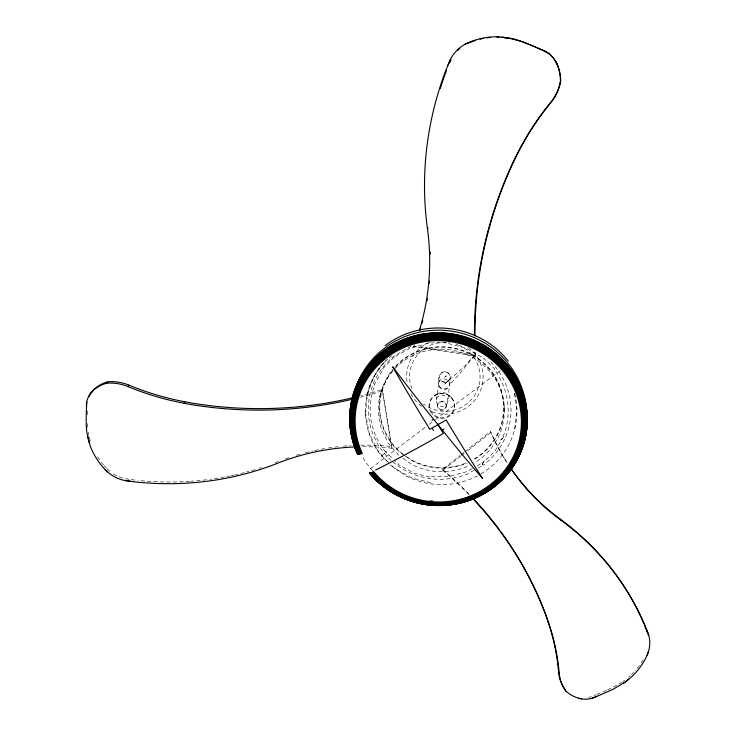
<?xml version="1.0" encoding="UTF-8"?>
<svg xmlns="http://www.w3.org/2000/svg" width="736" height="736" viewBox="0 0 736 736"><rect width="100%" height="100%" fill="white"/><g stroke="black" fill="none" stroke-linecap="round" stroke-linejoin="round"><path stroke-width="0.55" stroke-dasharray="3.68 2.76" d="M387.127 461.5L377.476 450.266L369.122 432.943L365.626 413.623M365.608 414.064L367.255 394.459L374.219 375.976M447.902 401.433A5.833 5.676 7.1 0 0 439.834 395.462A5.833 5.676 7.1 0 0 438.61 405.223A5.833 5.676 7.1 0 0 447.902 401.433L449.475 384.937C455.428 369.076 436.457 366.648 438.536 383.576L436.328 399.998M446.237 406.548A4.398 4.278 6.9 0 0 440.156 402.049A4.398 4.278 6.9 0 0 439.236 409.4A4.398 4.278 6.9 0 0 446.237 406.548L446.292 406.06A4.388 4.269 6.9 0 0 440.211 401.571A4.388 4.269 6.9 0 0 439.291 408.912A4.388 4.269 6.9 0 0 446.292 406.06M362.563 446.752A213.992 186.19 4.8 0 1 391.865 448.206L382.278 389.528A471.196 431.241 66.1 0 1 360.695 395.784M437.515 405.462L437.57 404.975M391.865 448.206L382.278 389.528M514.703 429.208L517.003 409.694L514.216 391.736M367.236 394.91L369.904 384.155L379.298 367.466L387.357 359.334C360.778 384.56 357.898 427.846 381.579 456.09A5.281 1.03 -31.8 0 1 386.014 452.603L386.547 452.3L385.977 451.38L385.48 451.757L393.558 459.356M438.895 382.214C441.526 375.369 450.938 380.724 449.54 384.367C448.886 390.384 439.153 390.292 438.619 384.247M379.748 396.888L380.696 394.018M472.273 358.257L475.428 354.448L470.865 359.416A45.89 6.136 -45.2 0 1 452.833 381.23L451.131 383.014L448.408 380.31M449.816 378.994C448.39 382.665 442.971 383.336 440.616 380.227A5.354 5.244 7.7 0 1 440.91 373.419A5.354 5.244 7.7 0 1 447.746 372.609A5.354 5.244 7.7 0 1 449.779 379.068C448.298 382.711 442.879 383.3 440.579 380.153M439.686 380.346C434.737 385.112 444.406 394.754 449.089 386.372M414.359 344.816A236.127 219.31 60.8 0 1 413.568 346.831L475.125 355.948L475.64 355.184A429.852 399.62 -26.3 0 1 475.456 351.79M373.98 376.317L385.581 360.189M482.126 463.616L485.033 459.945M413.568 346.831L414.285 346.095L475.64 355.184M478.124 468.013L483.046 465.262L482.135 463.634L494.776 451.38L503.81 436.264L500.857 439.99L503.341 435.97C512.274 413.982 508.576 388.295 494.261 369.444L494.776 369.058L481.795 356.39L481.399 356.896L465.603 348.018L447.976 343.454M448.288 380.908L443.974 384.569L450.386 378.792A46.147 6.937 -37.8 0 0 470.746 359.297L472.135 357.512L472.512 357.889M628.636 677.102L630.136 675.869M389.086 357.935L391.681 355.828M469.2 494.905A378.884 351.127 0.6 0 0 442.722 470.276L442.437 469.393L460.239 455.4M461.122 454.701L463.8 452.603M464.683 451.904L490.489 431.627L490.94 432.391A230.791 220.395 -54.9 0 0 507.352 463.238A230.018 219.705 -54.9 0 1 490.489 431.627M442.722 470.276L460.58 456.237M461.472 455.538L464.149 453.431M467.728 450.625L490.94 432.391M623.033 681.453L624.652 680.202M370.65 468.528L425.509 427.073M429.171 424.304L434.654 420.164M435.574 419.465L500.489 370.41M622.214 681.996L612.775 687.461A360.99 356.509 -35.8 0 1 607.237 690M437.028 394.303C440.744 391.35 446.504 392.168 449.42 395.848M434.231 395.904L439.042 393.116M411.222 346.049L395.241 355.313L395.894 356.27L411.737 347.098L411.994 347.668L429.668 342.902L446.908 342.82M472.319 468.538L466.661 471.721L449.613 476.229L431.517 476.284L431.37 477.498L413.862 473.073L398.056 464.444L398.434 463.938L394.367 460.12M477.029 465.888L481.85 463.165M474.186 470.221L467.296 474.067A71.383 69.368 7.2 0 1 391.957 461.178M594.154 695.566L596.04 694.802M591.358 696.679L590.134 697.001A23.331 21.868 -25.4 0 1 588.588 697.314M128.956 479.265L124.31 478.52A33.396 29.495 24.3 0 1 112.249 473.11M131.183 479.568L135.81 480.203M430.726 482.715L412.114 478.014L395.287 468.832L390.678 464.499M390.062 464.913L406.024 475.934A75.734 73.582 6.8 0 0 477.738 475.723M404.57 455.446L399.39 451.858A62.44 60.711 6.9 0 1 394.128 367.77M405.435 456.044L412.565 460.994A62.44 60.711 6.9 0 0 467.13 463.054M403.006 458.28L411.948 464.471A63.057 61.272 6.8 0 0 469.513 465.437M381.377 455.768L389.841 463.717M451.748 398.084L447.672 394.183M107.097 468.814L109.747 471.242A33.396 29.495 24.3 0 0 111.605 472.659M398.645 455.262L388.166 443.026L381.239 428.564L378.35 412.832A63.057 61.272 6.8 0 1 394.137 369.472M482.08 463.662L483.202 465.18A71.383 69.368 7.2 0 0 488.842 359.959M498.824 448.776L499.302 449.586M503.525 457.019L504.013 457.856M89.323 437.202L90.362 441.149M88.256 432.345L88.798 435.224M504.059 406.576L504.326 409.566M87.4 423.577L87.731 428.14M458.583 345.074A35.236 34.482 7.7 0 1 475.272 394.312A35.236 34.482 7.7 0 1 423.375 403.99M411.902 388.783A35.236 34.482 7.7 0 1 449.65 342.626M455.685 344.006A35.236 34.482 7.7 0 1 457.626 344.696M468.409 347.383A38.226 37.407 7.7 0 1 477.83 395.821A38.226 37.407 7.7 0 1 430.137 411.176M421.562 406.263A38.226 37.407 7.7 0 1 410.007 391.892M406.971 381.478A38.226 37.407 7.7 0 1 430.302 342.038M431.121 412.767A12.862 12.512 6.9 0 1 440.781 393.493A12.862 12.512 6.9 0 1 453.67 411.028A12.862 12.512 6.9 0 1 431.774 413.65M395.434 367.098A61.916 60.205 6.9 0 1 489.569 369.638A61.916 60.205 6.9 0 1 472.816 459.696M465.649 463.128A61.916 60.205 6.9 0 1 404.855 455.639M403.052 454.278A61.916 60.205 6.9 0 1 394.662 367.945M433.072 500.498A87.823 85.238 7.1 0 1 428.6 500.066M372.821 471.068A87.823 85.238 7.1 0 1 361.818 455.602M391.101 460.414A71.383 69.368 7.2 0 1 395.076 355.405L395.471 355.828L382.573 368.837L383.088 369.178L374.256 384.836L374.863 385.057A69.506 67.546 7.2 0 0 385.48 451.757M395.674 366.077A62.44 60.711 6.9 0 1 489.826 369.132A62.44 60.711 6.9 0 1 474.278 459.43M514.574 393.254A75.734 73.582 6.8 0 1 480.7 474.067M394.873 368.681A63.057 61.272 6.8 0 1 489.955 371.772A63.057 61.272 6.8 0 1 474.26 462.907M382.048 390.963A472.935 432.768 66 0 1 360.392 397.238M87.409 414.607A356.932 332.102 1.1 0 1 87.52 409.612M106.343 468.096A70.049 62.523 24.5 0 1 104.236 465.787M103.564 464.996A70.049 62.523 24.5 0 1 96.407 454.931M278.328 461.527A325.064 296.838 44.3 0 1 275.209 462.742M261.492 467.599A325.064 296.838 44.3 0 1 259.366 468.28M255.079 469.605A325.064 296.838 44.3 0 1 246.44 472.043M244.269 472.613A325.064 296.838 44.3 0 1 235.529 474.729M234.425 474.968A325.064 296.838 44.3 0 1 231.122 475.686M230.018 475.916A325.064 296.838 44.3 0 1 226.706 476.569M224.489 476.992A325.064 296.838 44.3 0 1 209.981 479.311M206.614 479.743A325.064 296.838 44.3 0 1 190.79 481.27M189.658 481.344A325.064 296.838 44.3 0 1 137.972 480.424M285.2 458.933A213.357 185.766 4.8 0 1 291.18 456.872M296.222 455.28A213.357 185.766 4.8 0 1 300.288 454.094M305.412 452.704A213.357 185.766 4.8 0 1 312.671 450.956M314.75 450.496A213.357 185.766 4.8 0 1 327.391 448.132M328.449 447.966A213.357 185.766 4.8 0 1 333.776 447.212M334.843 447.074A213.357 185.766 4.8 0 1 338.054 446.688M343.418 446.145A213.357 185.766 4.8 0 1 350.952 445.574M360.686 445.197A213.357 185.766 4.8 0 1 392.067 446.623M475.125 355.948A431.388 400.973 -26.3 0 1 474.886 351.412M606.317 690.414A360.99 356.509 -35.8 0 1 596.979 694.416M643.117 659.76A65.835 62.118 -27 0 1 640.688 663.651M639.363 665.537A65.835 62.118 -27 0 1 635.021 670.928M633.678 672.391A65.835 62.118 -27 0 1 631.58 674.507M442.437 469.393A377.651 350.088 0.6 0 1 469.577 494.721M446.448 375.783L444.838 377.007L446.448 375.783M434.433 415.122A12.457 12.126 6.9 0 0 454.296 407.054A12.457 12.126 6.9 0 0 437.074 394.294A12.457 12.126 6.9 0 0 434.433 415.122"/><path stroke-width="1.1" d="M130.18 481.243L123.289 480.194A33.497 29.578 24.3 0 1 108.68 472.898L105.257 469.743A70.279 62.689 24.4 0 1 90.077 445.519L86.747 431.977L86.25 425.104A358.055 332.994 1.1 0 1 86.508 407.091L86.765 402.114M447.92 65.329L451.021 58.227A36.68 35.061 -84.8 0 1 463.211 45.328L467.673 42.946A75.725 72.965 -84.2 0 1 498.612 36.8L514.308 39.036L521.879 41.474A361.974 348.33 41.7 0 1 541.135 49.514A27.526 26.358 -77.8 0 1 546.066 51.732L547.602 52.698A27.526 26.358 -77.8 0 1 554.079 59.055L557.078 64.06A41.483 39.762 -79.5 0 1 560.703 81.31A45.338 43.387 -79.8 0 1 550.878 102.58A271.529 259.836 -32.1 0 0 517.169 154.606L513.654 161.662A429.852 399.62 -26.3 0 0 475.005 335.901M500.544 531.355A377.651 350.088 0.6 0 1 545.91 615.397L548.062 621.718A240.663 226.072 -6.2 0 1 558.596 672.051A38.631 36.23 -26.3 0 0 565.257 689.614L565.92 691.159A35.586 33.396 -26 0 0 578.514 698.206L583.068 699.108A23.405 21.933 -25.4 0 0 590.87 698.565L592.406 698.16A23.405 21.933 -25.4 0 0 596.795 696.357A362.195 357.659 -35.7 0 0 613.594 688.988L625.6 681.812L631 677.368A66.047 62.302 -27 0 0 647.156 655.077L648.195 652.363M647.156 655.077L648.637 651.01A31.501 29.587 -28.5 0 0 649.023 636.29L646.889 630.375M437.984 424.635L442.253 429.999A252.172 36.073 52.8 0 0 480.176 475.668L482.586 478.437L480.626 475.41A248.832 29.155 60.2 0 1 446.191 419.98L429.787 429.281A249.541 32.347 60.1 0 1 394.726 370.346L392.711 366.795L395.177 370.088A253.239 36.285 52.6 0 0 433.688 419.364L437.984 424.635C437.037 426.346 438.923 422.942 437.984 424.635L443.357 433.467A248.023 41.952 -31.1 0 1 379.712 468.004L375.627 470.065M449.76 62.652L450.966 59.763L450.34 59.542L445.924 70.132A325.68 311.153 -44.4 0 0 427.414 228.39A236.127 219.31 60.8 0 1 419.354 330.427M555.1 60.591L556.821 63.848A41.63 39.9 -79.6 0 1 560.455 81.162A45.503 43.534 -79.8 0 1 550.602 102.506A272.476 260.719 -32.1 0 0 516.782 154.707L513.25 161.791A431.388 400.973 -26.3 0 0 474.472 335.46M86.508 407.091A25.42 22.531 27.4 0 1 86.71 402.408L87.004 400.89A25.42 22.531 27.4 0 1 90.142 393.907L93.233 390.448A38.428 34.077 26.6 0 1 106.564 383.226A41.851 37.03 26.5 0 1 127.954 386.575A281.014 261.777 49.5 0 0 184.101 403.264L184.957 401.792L192.271 403.153A471.196 431.241 66.1 0 0 354.145 397.422M127.954 386.575L128.993 385.149A280.048 260.93 49.6 0 0 184.957 401.792M128.993 385.149A41.713 36.929 26.6 0 0 107.677 381.809A38.3 33.985 26.6 0 0 94.383 389.013L91.292 392.463A25.337 22.466 27.5 0 0 89.093 396.502M106.564 383.226L107.677 381.809M92.166 391.331L91.016 392.766L94.383 389.013M623.88 682.962L628.746 679.218M385.121 345.662C422.722 316.958 478.888 323.978 508.272 361.054M432.014 420.311L433.688 419.364M442.253 429.999L443.928 429.06M427.414 228.39L428.104 228.04M464.646 44.491L467.673 42.946M596.795 696.357L592.103 698.234M501.906 37.085L508.824 37.941L522.266 41.768A360.787 347.272 41.7 0 1 541.457 49.772L547.888 52.955A27.425 26.266 -77.7 0 1 554.346 59.285M502.357 37.389L506.294 37.876M124.596 480.479L134.826 481.878A326.186 297.767 44.2 0 0 277.776 463.156A213.992 186.19 4.8 0 1 356.049 446.899M184.101 403.264L191.443 404.625A472.935 432.768 66 0 0 353.832 398.875M578.514 698.206L581.633 698.924M544.309 50.959L546.664 52.173M557.078 64.06L555.294 60.702M105.257 469.743L107.52 471.896M510.333 467.627A230.018 219.705 -54.9 0 0 559.976 518.917L560.639 519.947A278.576 260.498 -11.3 0 1 645.389 626.419L648.701 635.131M432.529 428.803L433.522 430.422M548.062 621.718L548.679 623.061A241.445 226.743 -6.2 0 1 559.24 673.541A38.75 36.331 -26.3 0 0 565.92 691.159M558.596 672.051L559.24 673.541M644.469 625.066L645.592 628.029M645.969 629.013L647.772 633.76M548.679 623.061L546.526 616.722A378.884 351.127 0.6 0 0 472.963 498.833M87.648 436.788L89.222 442.722M357.521 453.937A88.706 86.038 7 0 1 439.999 333.371A88.706 86.038 7 0 1 518.153 457.774A88.706 86.038 7 0 1 369.49 473M357.457 453.726A88.817 86.14 7 0 1 409.694 337.456A88.817 86.14 7 0 1 524.713 399.197A88.817 86.14 7 0 1 451.941 504.445M450.818 504.602A88.817 86.14 7 0 1 428.048 504.666M426.926 504.519A88.817 86.14 7 0 1 369.444 472.806M357.043 452.447A88.798 86.13 7 0 1 401.598 340.299A88.798 86.13 7 0 1 518.411 381.892A88.798 86.13 7 0 1 479.016 495.889M476.965 496.864A88.798 86.13 7 0 1 472.816 498.64M469.651 499.836A88.798 86.13 7 0 1 457.562 503.212M455.326 503.645A88.798 86.13 7 0 1 451.968 504.178M426.963 504.261A88.798 86.13 7 0 1 420.219 503.093M417.974 502.587A88.798 86.13 7 0 1 411.35 500.738M409.188 500.02A88.798 86.13 7 0 1 405.996 498.842M404.947 498.428A88.798 86.13 7 0 1 402.85 497.545M400.77 496.616A88.798 86.13 7 0 1 387.872 489.293M382.426 485.263A88.798 86.13 7 0 1 369.49 472.549M357.687 454.103A88.495 85.818 7 0 1 439.972 333.85A88.495 85.818 7 0 1 517.932 457.93A88.495 85.818 7 0 1 369.628 473.119M357.954 454.222A88.164 85.496 7 0 1 439.944 334.42A88.164 85.496 7 0 1 517.601 458.04A88.164 85.496 7 0 1 369.858 473.165M358.322 454.287A87.731 85.063 7 0 1 439.907 335.092A87.731 85.063 7 0 1 517.178 458.105A87.731 85.063 7 0 1 370.162 473.138M358.791 454.296A87.188 84.539 7 0 1 439.88 335.855A87.188 84.539 7 0 1 516.663 458.105A87.188 84.539 7 0 1 370.558 473.036M359.343 454.259A86.544 83.913 7 0 1 439.852 336.702A86.544 83.913 7 0 1 516.065 458.05A86.544 83.913 7 0 1 371.027 472.862M359.987 454.167A85.818 83.205 7 0 1 439.834 337.612A85.818 83.205 7 0 1 515.384 457.948A85.818 83.205 7 0 1 371.56 472.613M361.486 453.827A84.125 81.558 7 0 1 439.788 339.609A84.125 81.558 7 0 1 513.811 457.58A84.125 81.558 7 0 1 372.83 471.914M360.695 454.02A85.008 82.414 7 0 1 439.806 338.588A85.008 82.414 7 0 1 514.63 457.792A85.008 82.414 7 0 1 372.168 472.291M362.324 453.588A83.177 80.638 7 0 1 439.769 340.658A83.177 80.638 7 0 1 512.946 457.314A83.177 80.638 7 0 1 373.548 471.472M352.222 401.736A87.823 85.238 7.1 0 1 353.556 395.131M355.083 389.712A87.823 85.238 7.1 0 1 457.967 332.332A87.823 85.238 7.1 0 1 525.918 427.736M468.243 43.231A75.468 72.717 -84.1 0 1 475.658 40.406M480.019 39.174A75.468 72.717 -84.1 0 1 483.331 38.428M486.68 37.849A75.468 72.717 -84.1 0 1 490.047 37.426M496.818 37.076A75.468 72.717 -84.1 0 1 499.072 37.104M430.183 251.859A235.345 218.647 60.9 0 1 430.256 254.122M429.502 281.097A235.345 218.647 60.9 0 1 429.3 283.323M427.322 298.761A235.345 218.647 60.9 0 1 426.954 300.941M422.758 320.298A235.345 218.647 60.9 0 1 421.903 323.463M420.688 327.658A235.345 218.647 60.9 0 1 419.732 330.786M440.202 88.633A324.53 310.068 -44.4 0 1 446.568 70.316M457.847 50.333A36.552 34.942 -84.8 0 1 459.724 48.613M560.639 519.947A230.791 220.395 -54.9 0 1 510.25 467.636M559.976 518.917A277.693 259.744 -11.2 0 1 644.028 624.036M474.334 499.735A377.651 350.088 0.6 0 1 499.201 529.534"/></g></svg>
